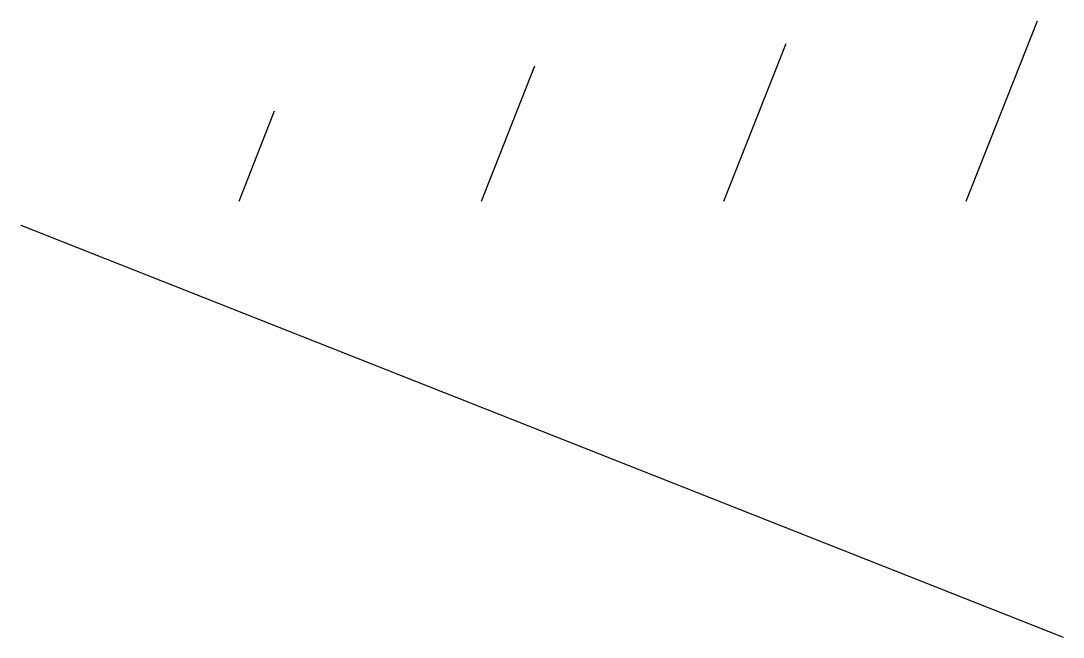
# Model space of a CAD drawing. Header units: millimetres. Extents: x 1 to 44, y 2 to 27.4.
import ezdxf

# ---------------------------------------------------------------- set-up
doc = ezdxf.new("R2010")
doc.units = ezdxf.units.MM
doc.layers.get('0').update_dxf_attribs({"lineweight": 25, "true_color": 0xffffff})

msp = doc.modelspace()

# ---------------------------------------------------------------- linework, layer by layer
for p, q in [((40, 20), (42.941, 27.44)), ((30, 20), (32.574, 26.51)), ((20, 20), (22.206, 25.58)), ((10, 20), (11.471, 23.72)), ((1, 19), (44, 2))]:
    msp.add_line(p, q)

doc.saveas('drawing.dxf')
